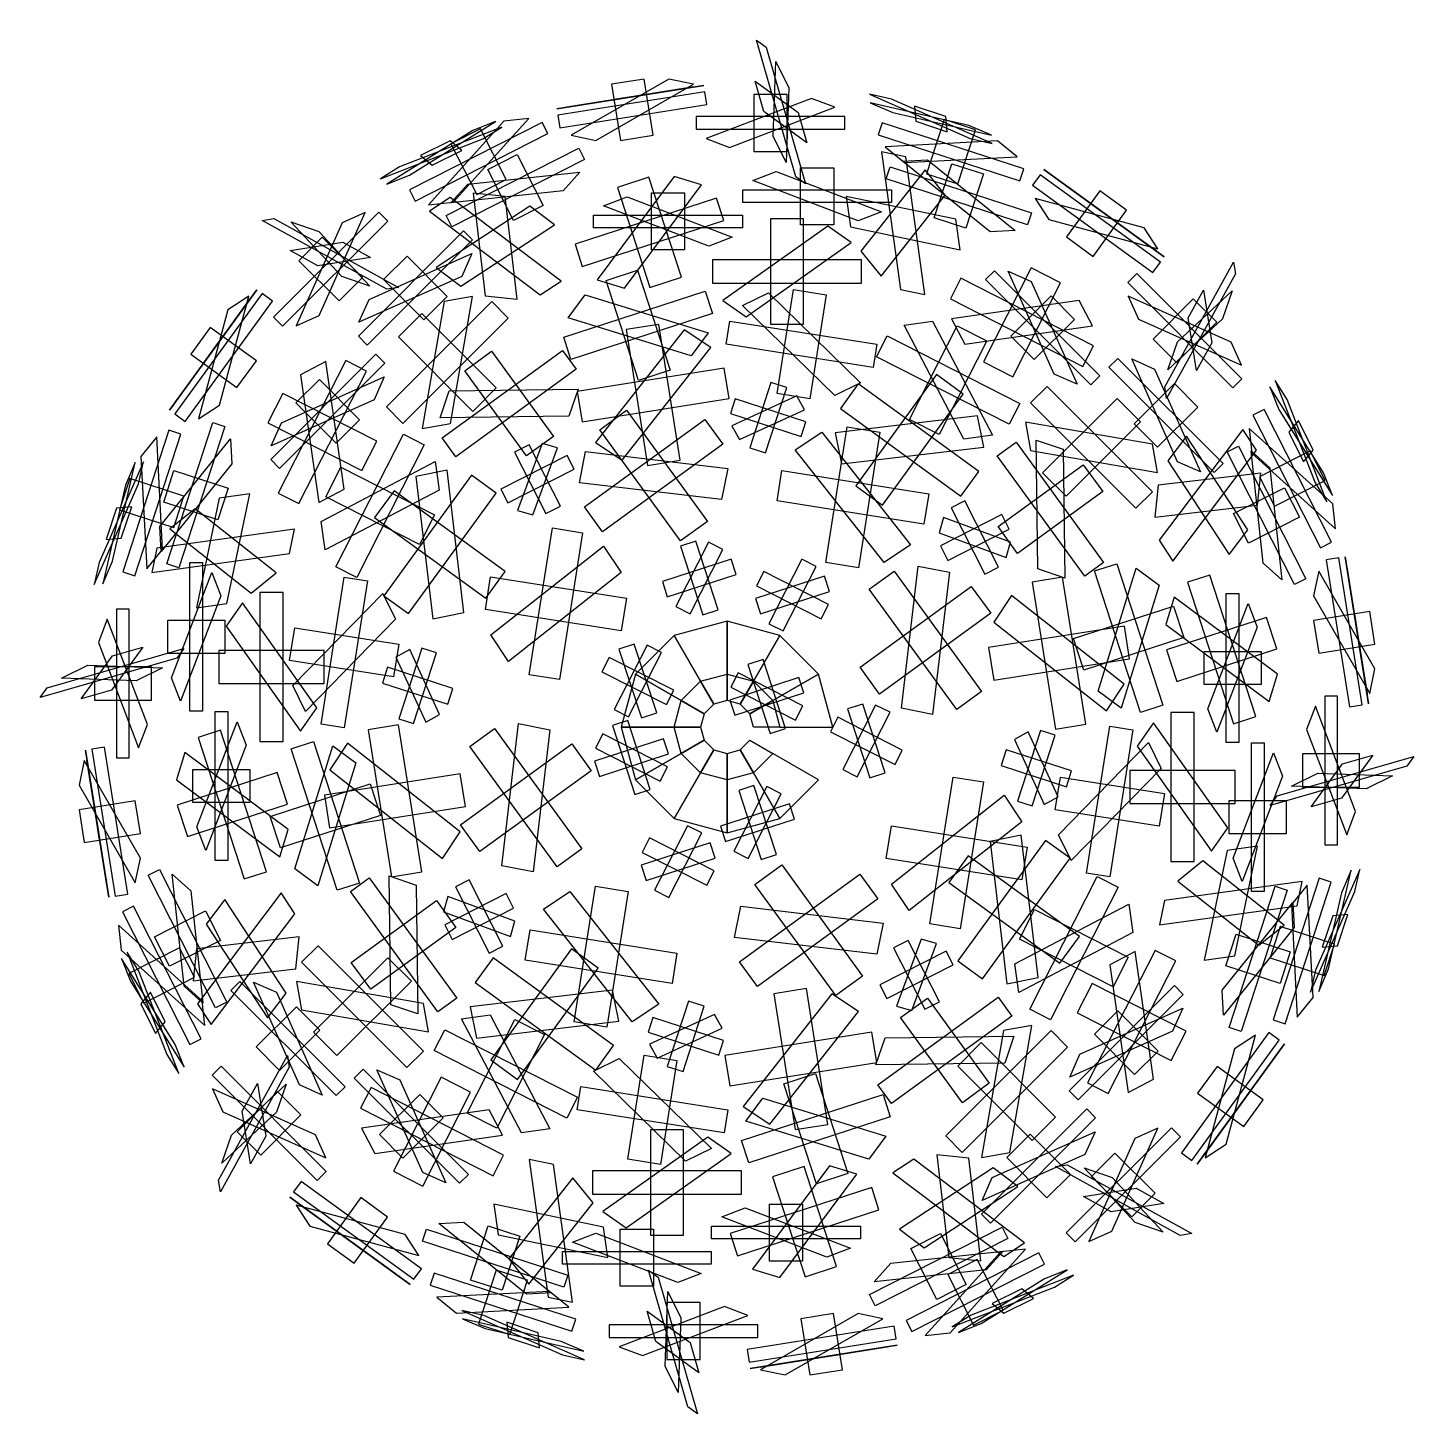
# Model space of a CAD drawing. Extents: x 24929.86 to 24932.09, y -4493.64 to -4491.4.
import ezdxf

# ---------------------------------------------------------------- set-up
doc = ezdxf.new("R2010")
doc.units = 0
doc.header["$LTSCALE"] = 500
doc.layers.get('0').update_dxf_attribs({"linetype": 'CONTINUOUS'})

# ---------------------------------------------------------------- blocks, each defined once
blk = doc.blocks.new('T2LEAF')
at = {"color": 0}
for points in [[(-0.15625, -0.703125), (0.15625, -0.703125), (0.15625, 0.703125), (-0.15625, 0.703125)], [(0.3866990209613919, -0.6076698900821893), (0.6076698900821897, -0.3866990209613932), (-0.3866990209613919, 0.6076698900821893), (-0.6076698900821897, 0.3866990209613932)], [(0.703125, -0.15625), (0.703125, 0.15625), (-0.703125, 0.15625), (-0.703125, -0.15625)]]:
    blk.add_3dface(points, dxfattribs=at)

msp = doc.modelspace()

# ---------------------------------------------------------------- block references
at = {"color": 0, "extrusion": (0.9195733580316183, 0.3318908477693293, -0.2103171518574017), "xscale": 0.1693333164005131, "yscale": 0.1693333164001685, "zscale": 0.1693333163995207, "rotation": 287.2234811635568}
msp.add_blockref('T2LEAF', (-12688.48632605586, 4613.251722633609, 21434.83050458183), dxfattribs=at)
at = {"color": 0, "extrusion": (-0.1445266004300214, 0.9125050423758845, 0.3826834323650898), "xscale": 0.1693333163999451, "yscale": 0.1693333163999451, "zscale": 0.169333316399836, "rotation": 89.9999999995658}
msp.add_blockref('T2LEAF', (-23921.25444960536, 3192.355472632767, -7700.798400036738), dxfattribs=at)
at = {"color": 0, "extrusion": (-0.1564344650402305, 0.9876883405951378, 6.1257422745431e-17), "xscale": 0.1693333164000001, "yscale": 0.1693333164000001, "zscale": 0.1693333163996902, "rotation": 90}
msp.add_blockref('T2LEAF', (-23921.25444960537, 1.983833144950512, -8336.25093792185), dxfattribs=at)
at = {"color": 0, "extrusion": (0.3208638872924279, 0.9424492447658788, 0.09399886633261618), "xscale": 0.1693333163994483, "yscale": 0.1693333164000426, "zscale": 0.1693333163992256, "rotation": 137.4128219998951}
msp.add_blockref('T2LEAF', (-25048.56844841603, -353.6591748929043, 3766.687235754736), dxfattribs=at)
at = {"color": 0, "extrusion": (-0.4395272213557413, 0.893297282440445, 0.09399886633261618), "xscale": 0.1693333163989642, "yscale": 0.1693333163999658, "zscale": 0.1693333164002147, "rotation": 137.412821999768}
msp.add_blockref('T2LEAF', (-20386.44948690122, 1415.381126184078, -14969.78903987763), dxfattribs=at)
at = {"color": 0, "extrusion": (-0.4194325306639376, 0.823182691031656, 0.3826834323650898), "xscale": 0.1693333164000247, "yscale": 0.1693333164000247, "zscale": 0.1693333163993194, "rotation": 90.00000000030096}
msp.add_blockref('T2LEAF', (-20174.15841632881, 5864.911020961893, -14153.24974848051), dxfattribs=at)
at = {"color": 0, "extrusion": (3.805820675967242e-16, 0.9238795325112867, 0.3826834323650898), "xscale": 0.1693333164000455, "yscale": 0.1693333164000455, "zscale": 0.1693333163999935, "rotation": 90}
msp.add_blockref('T2LEAF', (-24931.04533341925, 1720.98309326421, -4148.764887997017), dxfattribs=at)
at = {"color": 0, "extrusion": (0.2854944763011697, 0.8786616496665793, 0.3826834323650898), "xscale": 0.1693333164001142, "yscale": 0.1693333164001142, "zscale": 0.1693333163993013, "rotation": 89.99999999972522}
msp.add_blockref('T2LEAF', (-25099.08760708054, -1311.454082055389, 3172.028211764809), dxfattribs=at)
at = {"color": 0, "extrusion": (-0.4194325306639377, 0.8231826910316561, -0.3826834323650898), "xscale": 0.1693333164000247, "yscale": 0.1693333164000247, "zscale": 0.1693333163993194, "rotation": 89.99999999969904}
msp.add_blockref('T2LEAF', (-20174.19215880362, -5861.294444588251, -14154.81637627592), dxfattribs=at)
at = {"color": 0, "extrusion": (0.6633608666517826, 0.3492939945178936, 0.6617749360535874), "xscale": 0.1693333163998291, "yscale": 0.1693333163997969, "zscale": 0.1693333163986857, "rotation": 151.3489023451358}
msp.add_blockref('T2LEAF', (-15590.13454274835, -13211.78444764593, 14971.29033785822), dxfattribs=at)
at = {"color": 0, "extrusion": (0.2854944763011697, 0.8786616496665794, -0.3826834323650898), "xscale": 0.1693333164001142, "yscale": 0.1693333164001142, "zscale": 0.1693333163993013, "rotation": 90.00000000027478}
msp.add_blockref('T2LEAF', (-25099.12134955536, 1315.070658429031, 3170.461583969397), dxfattribs=at)
at = {"color": 0, "extrusion": (-0.2185080122244103, 0.6724985119639574, 0.7071067811865477), "xscale": 0.1693333164000694, "yscale": 0.1693333164000694, "zscale": 0.1693333164000694, "rotation": 90.00000000017292}
msp.add_blockref('T2LEAF', (-22322.6293651222, 8470.251319413637, -8466.287927359306), dxfattribs=at)
at = {"color": 0, "extrusion": (0.5430427641049991, 0.7474342425568126, 0.3826834323650897), "xscale": 0.1693333164001184, "yscale": 0.1693333164001184, "zscale": 0.1693333164002842, "rotation": 89.99999999986427}
msp.add_blockref('T2LEAF', (-22810.22332636097, -4215.174192336618, 10182.56018081338), dxfattribs=at)
at = {"color": 0, "extrusion": (0.2220788150319213, 0.7160551193345999, 0.6617749360535874), "xscale": 0.1693333163989864, "yscale": 0.1693333164000214, "zscale": 0.1693333163998222, "rotation": 151.3489023447954}
msp.add_blockref('T2LEAF', (-25142.25008634716, -2046.060725586463, 2322.01753544537), dxfattribs=at)
at = {"color": 0, "extrusion": (3.805820675967242e-16, 0.923879532511287, -0.3826834323650898), "xscale": 0.1693333164000455, "yscale": 0.1693333164000455, "zscale": 0.1693333163999935, "rotation": 90}
msp.add_blockref('T2LEAF', (-24931.12006727682, -1717.413871807204, -4150.370207794572), dxfattribs=at)
at = {"color": 0, "extrusion": (0.5877852522924735, 0.8090169943749472, 6.1257422745431e-17), "xscale": 0.1693333164, "yscale": 0.1693333164, "zscale": 0.1693333164006582, "rotation": 90}
msp.add_blockref('T2LEAF', (-22810.22332636098, 1.983833144949325, 11020.55690502238), dxfattribs=at)
at = {"color": 0, "extrusion": (-0.653281482438188, 0.6532814824381885, 0.3826834323650898), "xscale": 0.169333316399966, "yscale": 0.169333316399966, "zscale": 0.169333316400073, "rotation": 90}
msp.add_blockref('T2LEAF', (-14452.24221186155, 7963.71101737028, -19220.04330857912), dxfattribs=at)
at = {"color": 0, "extrusion": (3.395668745333704e-16, 0.9238795325112868, -0.3826834323650898), "xscale": 0.1693333164000455, "yscale": 0.1693333164000455, "zscale": 0.1693333163999935, "rotation": 90}
msp.add_blockref('T2LEAF', (-24930.88129681346, -1717.467849000646, -4150.391558818193), dxfattribs=at)
at = {"color": 0, "extrusion": (0.4155542881911974, 0.884918826334087, -0.2103171518574017), "xscale": 0.1693333163997732, "yscale": 0.169333316399858, "zscale": 0.1693333163992577, "rotation": 287.2234811630245}
msp.add_blockref('T2LEAF', (-24475.33303439484, 1375.524229660775, 6384.655576002058), dxfattribs=at)
at = {"color": 0, "extrusion": (-0.6532814824381881, 0.6532814824381886, -0.3826834323650898), "xscale": 0.169333316399966, "yscale": 0.169333316399966, "zscale": 0.169333316400073, "rotation": 90}
for p in [(-14452.31694571911, -7960.141795913274, -19221.64862837668), (-14452.07817525576, -7960.195773106713, -19221.6699794003)]:
    msp.add_blockref('T2LEAF', p, dxfattribs=at)
at = {"color": 0, "extrusion": (3.07262895682392e-16, 0.7071067811865476, 0.7071067811865476), "xscale": 0.1693333164001498, "yscale": 0.1693333164001498, "zscale": 0.1693333164001498, "rotation": 90.00000000000003}
msp.add_blockref('T2LEAF', (-24931.07179883232, 3178.177821886642, -3174.170179153225), dxfattribs=at)
at = {"color": 0, "extrusion": (0.3210197609601033, 0.6300367553350503, 0.7071067811865476), "xscale": 0.1693333163998364, "yscale": 0.1693333163998364, "zscale": 0.1693333163998365, "rotation": 90.00000000013337}
msp.add_blockref('T2LEAF', (-24253.34875845292, -5171.462697704994, 5175.426089759318), dxfattribs=at)
at = {"color": 0, "extrusion": (0.8849188263340871, -0.4155542881911973, -0.2103171518574017), "xscale": 0.1693333164000437, "yscale": 0.1693333164001125, "zscale": 0.1693333164004405, "rotation": 287.2234811634248}
msp.add_blockref('T2LEAF', (6531.62858504596, 5149.770027989115, 23928.7693445586), dxfattribs=at)
at = {"color": 0, "extrusion": (-0.2185080122244104, 0.6724985119639575, -0.7071067811865476), "xscale": 0.1693333164000694, "yscale": 0.1693333164000694, "zscale": 0.1693333164000694, "rotation": 89.99999999982708}
msp.add_blockref('T2LEAF', (-22322.56615738137, -8467.41569976631, -8469.315870523837), dxfattribs=at)
at = {"color": 0, "extrusion": (0.6532814824381885, 0.6532814824381881, -0.3826834323650897), "xscale": 0.169333316399966, "yscale": 0.169333316399966, "zscale": 0.1693333164000729, "rotation": 90}
msp.add_blockref('T2LEAF', (-20805.45693054913, 5532.351091030784, 13352.21965095502), dxfattribs=at)
at = {"color": 0, "extrusion": (0.6532814824381885, 0.653281482438188, 0.3826834323650898), "xscale": 0.169333316399966, "yscale": 0.169333316399966, "zscale": 0.169333316400073, "rotation": 90}
msp.add_blockref('T2LEAF', (-20805.62096715491, -5528.835846767221, 13353.8463217762), dxfattribs=at)
at = {"color": 0, "extrusion": (-0.4999999999999997, 0.5000000000000002, 0.7071067811865476), "xscale": 0.169333316400149, "yscale": 0.169333316400149, "zscale": 0.169333316400149, "rotation": 90.00000000000003}
msp.add_blockref('T2LEAF', (-14452.26867727461, 14713.23493412318, -14709.22729138976), dxfattribs=at)
at = {"color": 0, "extrusion": (-0.7474342425568126, 0.5430427641049992, 0.3826834323650898), "xscale": 0.1693333163996323, "yscale": 0.1693333163996323, "zscale": 0.1693333164004701, "rotation": 89.99999999993234}
msp.add_blockref('T2LEAF', (-11019.54200308997, 8730.912786093591, -21072.05858217456), dxfattribs=at)
at = {"color": 0, "extrusion": (0.1106158710412374, 0.6984011233337104, -0.7071067811865475), "xscale": 0.1693333163999958, "yscale": 0.1693333163999958, "zscale": 0.1693333163999957, "rotation": 90.00000000060828}
msp.add_blockref('T2LEAF', (-25326.84078119821, -378.4510070784951, -380.3019435558563), dxfattribs=at)
at = {"color": 0, "extrusion": (-0.8090169943749471, 0.5877852522924735, 6.1257422745431e-17), "xscale": 0.1693333164000001, "yscale": 0.1693333164000001, "zscale": 0.1693333164010606, "rotation": 90}
msp.add_blockref('T2LEAF', (-11019.54200308997, 1.983833144951397, -22809.19866714808), dxfattribs=at)
at = {"color": 0, "extrusion": (0.3210197609601033, 0.6300367553350504, -0.7071067811865475), "xscale": 0.1693333163998365, "yscale": 0.1693333163998365, "zscale": 0.1693333163998364, "rotation": 89.99999999986662}
msp.add_blockref('T2LEAF', (-24253.28555071208, 5174.298317352316, 5172.398146594792), dxfattribs=at)
at = {"color": 0, "extrusion": (-0.05986487802179205, 0.3779719642859272, 0.9238795325112867), "xscale": 0.169333316399836, "yscale": 0.169333316399836, "zscale": 0.1693333163999451, "rotation": 90.00000000033381}
msp.add_blockref('T2LEAF', (-23921.21594181977, 7703.285291690207, -3187.542955434473), dxfattribs=at)
at = {"color": 0, "extrusion": (-0.4156269377774532, 0.5720614028176846, -0.7071067811865475), "xscale": 0.1693333163998451, "yscale": 0.1693333163998451, "zscale": 0.1693333163998451, "rotation": 89.99999999993665}
msp.add_blockref('T2LEAF', (-17528.96989460466, -12930.61435969428, -12932.46529617164), dxfattribs=at)
at = {"color": 0, "extrusion": (-0.6300367553350503, 0.3210197609601033, 0.7071067811865477), "xscale": 0.1693333164007014, "yscale": 0.1693333164007014, "zscale": 0.1693333164007015, "rotation": 89.9999999999989}
msp.add_blockref('T2LEAF', (-7315.690572411046, 17151.04011126044, -17147.0767192061), dxfattribs=at)
at = {"color": 0, "extrusion": (0.224935677840864, 0.3095974002490934, 0.9238795325112867), "xscale": 0.1693333164002842, "yscale": 0.1693333164002842, "zscale": 0.1693333164001184, "rotation": 89.99999999968006}
msp.add_blockref('T2LEAF', (-22810.18481857538, -10180.07328915992, 4219.986709534915), dxfattribs=at)
at = {"color": 0, "extrusion": (0.6532814824381886, 0.6532814824381881, -0.3826834323650898), "xscale": 0.169333316399966, "yscale": 0.169333316399966, "zscale": 0.169333316400073, "rotation": 90}
msp.add_blockref('T2LEAF', (-20805.69570101248, 5532.405068224226, 13352.24100197865), dxfattribs=at)
at = {"color": 0, "extrusion": (0.5000000000000002, 0.4999999999999998, 0.7071067811865476), "xscale": 0.169333316400149, "yscale": 0.169333316400149, "zscale": 0.169333316400149, "rotation": 90.00000000000003}
msp.add_blockref('T2LEAF', (-20805.64743256798, -10217.74084432878, 10221.7484870622), dxfattribs=at)
at = {"color": 0, "extrusion": (0.8932972824404449, 0.4395272213557414, 0.09399886633261618), "xscale": 0.1693333164004607, "yscale": 0.1693333163999268, "zscale": 0.1693333164006273, "rotation": 137.4128220002339}
msp.add_blockref('T2LEAF', (-15037.57289687685, -1914.437728355007, 20297.3961860569), dxfattribs=at)
at = {"color": 0, "extrusion": (-0.2249356778408638, 0.3095974002490936, -0.9238795325112867), "xscale": 0.1693333164002842, "yscale": 0.1693333164002842, "zscale": 0.1693333164001184, "rotation": 89.99999999968003}
msp.add_blockref('T2LEAF', (-17529.08920315355, -16895.62997551781, -6999.679701867939), dxfattribs=at)
at = {"color": 0, "extrusion": (0.1182556840665487, 0.3639535720290143, 0.9238795325112867), "xscale": 0.0846666582000502, "yscale": 0.0846666582000502, "zscale": 0.0846666581996765, "rotation": 90.0000000004435}
msp.add_blockref('T2LEAF', (-25098.94089681495, -3169.553566584451, 1316.134361160088), dxfattribs=at)
at = {"color": 0, "extrusion": (0.7160551193345999, -0.2220788150319213, 0.6617749360535874), "xscale": 0.1693333163991511, "yscale": 0.1693333163996248, "zscale": 0.1693333164004734, "rotation": 151.3489023451163}
msp.add_blockref('T2LEAF', (3094.811350618294, -16637.27349534597, 18851.9116504231), dxfattribs=at)
at = {"color": 0, "extrusion": (0.8231826910316559, 0.4194325306639377, 0.3826834323650898), "xscale": 0.1693333163995566, "yscale": 0.1693333163995566, "zscale": 0.1693333163989522, "rotation": 90.00000000016647}
msp.add_blockref('T2LEAF', (-15321.34476171283, -7718.586746434911, 18640.21478603351), dxfattribs=at)
at = {"color": 0, "extrusion": (-0.9424492447658787, 0.3208638872924279, 0.09399886633261618), "xscale": 0.1693333163997929, "yscale": 0.1693333163999341, "zscale": 0.1693333163995174, "rotation": 137.4128220000522}
msp.add_blockref('T2LEAF', (-3782.222070591016, 2356.403358889626, -24936.45894965648), dxfattribs=at)
at = {"color": 0, "extrusion": (-0.8786616496665793, 0.2854944763011697, 0.3826834323650898), "xscale": 0.1693333163996757, "yscale": 0.1693333163996757, "zscale": 0.1693333163987618, "rotation": 89.99999999992279}
msp.add_blockref('T2LEAF', (-3431.513915672834, 9606.691213810409, -23186.70623747441), dxfattribs=at)
at = {"color": 0, "extrusion": (-0.8786616496665794, 0.2854944763011698, -0.3826834323650898), "xscale": 0.1693333163996757, "yscale": 0.1693333163996757, "zscale": 0.1693333163987618, "rotation": 90.00000000007722}
msp.add_blockref('T2LEAF', (-3431.547658147655, -9603.074637436766, -23188.27286526982), dxfattribs=at)
at = {"color": 0, "extrusion": (-0.6300367553350503, 0.3210197609601034, -0.7071067811865475), "xscale": 0.1693333164007015, "yscale": 0.1693333164007015, "zscale": 0.1693333164007014, "rotation": 90.0000000000011}
msp.add_blockref('T2LEAF', (-7315.627364670214, -17148.2044916131, -17150.10466237064), dxfattribs=at)
at = {"color": 0, "extrusion": (0.05986487802179235, 0.3779719642859273, -0.9238795325112867), "xscale": 0.169333316399836, "yscale": 0.169333316399836, "zscale": 0.1693333163999451, "rotation": 90.00000000033377}
msp.add_blockref('T2LEAF', (-25326.9600897471, -495.4382099115255, -206.4978470342588), dxfattribs=at)
at = {"color": 0, "extrusion": (0.5720614028176845, 0.4156269377774533, -0.7071067811865475), "xscale": 0.1693333163998451, "yscale": 0.1693333163998451, "zscale": 0.1693333163998451, "rotation": 89.99999999993666}
msp.add_blockref('T2LEAF', (-18288.60481130988, 12396.20426141417, 12394.35332493681), dxfattribs=at)
at = {"color": 0, "extrusion": (-0.173734642701472, 0.3409734349360931, 0.9238795325112867), "xscale": 0.0846666582000341, "yscale": 0.0846666582000341, "zscale": 0.0846666581998514, "rotation": 89.99999999963815}
msp.add_blockref('T2LEAF', (-20174.01170606321, 14155.72439366086, -5860.230741857194), dxfattribs=at)
at = {"color": 0, "extrusion": (0.823182691031656, 0.4194325306639377, -0.3826834323650898), "xscale": 0.1693333163995566, "yscale": 0.1693333163995566, "zscale": 0.1693333163989522, "rotation": 89.99999999983355}
msp.add_blockref('T2LEAF', (-15321.37850418765, 7722.203322808552, 18638.64815823809), dxfattribs=at)
at = {"color": 0, "extrusion": (-0.3095974002490933, 0.224935677840864, 0.9238795325112867), "xscale": 0.1693333164004701, "yscale": 0.1693333164004701, "zscale": 0.1693333163996323, "rotation": 90.0000000001099}
msp.add_blockref('T2LEAF', (-11019.50349530437, 21074.54547382802, -8726.1002688953), dxfattribs=at)
at = {"color": 0, "extrusion": (-0.3492939945178935, 0.6633608666517826, 0.6617749360535874), "xscale": 0.1693333163988719, "yscale": 0.1693333163997969, "zscale": 0.1693333163995747, "rotation": 151.3489023448616}
msp.add_blockref('T2LEAF', (-19966.03554409278, 10319.16814816099, -11686.13430331914), dxfattribs=at)
at = {"color": 0, "extrusion": (0.3409734349360931, 0.173734642701472, 0.9238795325112867), "xscale": 0.0846666582011642, "yscale": 0.0846666582011642, "zscale": 0.0846666581998573, "rotation": 89.99999999990712}
msp.add_blockref('T2LEAF', (-15321.19805144724, -18637.74014085315, 7723.267025539607), dxfattribs=at)
at = {"color": 0, "extrusion": (-0.3779719642859272, 0.05986487802179237, -0.9238795325112867), "xscale": 0.1693333163988747, "yscale": 0.1693333163988747, "zscale": 0.1693333163996557, "rotation": 90.00000000007797}
msp.add_blockref('T2LEAF', (536.9910891597751, -23398.19830868766, -9693.1316957247), dxfattribs=at)
at = {"color": 0, "yscale": 0.082407168069949, "zscale": 0.0824071680699127}
for p, xscale, rotation in [((24930.93142186902, -4492.27871491016, 3.1479996952), 0.0824071680698566, 288.0000000005236), ((24931.08065834907, -4492.306097764787, 3.1479996952), 0.0824071680701095, 242.999999999415), ((24930.83310836555, -4492.44357510835, 3.1479996952), 0.0824071680696966, 332.9999999999785), ((24931.03942676726, -4492.468379918563, 3.1479996952), 0.0824071680687106, 198.0000000001176), ((24931.19881517228, -4492.53950242317, 3.1479996952), 0.0824071680696966, 152.9999999999785), ((24930.82283387674, -4492.566022710432, 3.1479996952), 0.0824071680687106, 18.00000000011762), ((24931.02459984789, -4492.670145889711, 3.1479996952), 0.0824071680698566, 108.0000000005236), ((24930.89768743281, -4492.732581955664, 3.1479996952), 0.0824071680701095, 62.99999999941506)]:
    msp.add_blockref('T2LEAF', p, dxfattribs=dict(at, xscale=xscale, rotation=rotation))
at = {"color": 0, "extrusion": (0.3095974002490935, 0.2249356778408639, -0.9238795325112867), "xscale": 0.1693333164004701, "yscale": 0.1693333164004701, "zscale": 0.1693333163996323, "rotation": 90.00000000010986}
msp.add_blockref('T2LEAF', (-18288.65695598696, 16195.40146025344, 6707.074311742948), dxfattribs=at)
at = {"color": 0, "extrusion": (0.6724985119639575, 0.2185080122244104, -0.7071067811865476), "xscale": 0.1693333164004823, "yscale": 0.1693333164004823, "zscale": 0.1693333164004823, "rotation": 90.00000000021485}
msp.add_blockref('T2LEAF', (-11976.796309186, 15785.80650252984, 15783.90633177231), dxfattribs=at)
at = {"color": 0, "extrusion": (-0.9238795325112868, 4.530880878816923e-16, -0.3826834323650898), "xscale": 0.1693333164000455, "yscale": 0.1693333164000455, "zscale": 0.1693333163999935, "rotation": 89.99999999999999}
msp.add_blockref('T2LEAF', (4492.372912489634, -9538.87335235788, -23033.04376329164), dxfattribs=at)
at = {"color": 0, "extrusion": (0.6724985119639574, 0.2185080122244104, 0.7071067811865477), "xscale": 0.1693333164004823, "yscale": 0.1693333164004823, "zscale": 0.1693333164004823, "rotation": 89.99999999978516}
msp.add_blockref('T2LEAF', (-11976.85951692683, -15782.97088288251, 15786.93427493684), dxfattribs=at)
at = {"color": 0, "extrusion": (0.9125050423758845, 0.1445266004300214, 0.3826834323650898), "xscale": 0.1693333163996558, "yscale": 0.1693333163996558, "zscale": 0.1693333163988747, "rotation": 89.99999999991789}
msp.add_blockref('T2LEAF', (-8337.275597134749, -9152.445794756535, 22102.18824449508), dxfattribs=at)
at = {"color": 0, "extrusion": (0.9876883405951378, 0.1564344650402306, 6.1257422745431e-17), "xscale": 0.1693333164000001, "yscale": 0.1693333164000001, "zscale": 0.1693333163996902, "rotation": 90}
msp.add_blockref('T2LEAF', (-8337.27559713475, 1.983833144948536, 23922.26935153779), dxfattribs=at)
at = {"color": 0, "extrusion": (-0.6984011233337103, 0.1106158710412375, -0.7071067811865475), "xscale": 0.1693333163997945, "yscale": 0.1693333163997945, "zscale": 0.1693333163997945, "rotation": 90.00000000000038}
msp.add_blockref('T2LEAF', (537.120840738576, -17907.3987415934, -17909.24967807077), dxfattribs=at)
at = {"color": 0, "extrusion": (0.3779719642859272, 0.05986487802179207, 0.9238795325112867), "xscale": 0.1693333163988747, "yscale": 0.1693333163988747, "zscale": 0.1693333163996558, "rotation": 90.00000000007802}
msp.add_blockref('T2LEAF', (-8337.237089349153, -22099.70135284161, 9157.258311954827), dxfattribs=at)
at = {"color": 0, "extrusion": (-0.7071067811865475, 3.627740469136498e-16, 0.7071067811865476), "xscale": 0.1693333163988636, "yscale": 0.1693333163988636, "zscale": 0.1693333163988636, "rotation": 90.00000000000003}
msp.add_blockref('T2LEAF', (4492.421180934133, 17630.3504787809, -17626.34283604749), dxfattribs=at)
at = {"color": 0, "extrusion": (0.9238795325112868, -2.829723954444753e-16, -0.3826834323650898), "xscale": 0.1693333164000455, "yscale": 0.1693333164000455, "zscale": 0.1693333163999935, "rotation": 90}
msp.add_blockref('T2LEAF', (-4492.422719675987, 9542.415436666499, 23033.37138017756), dxfattribs=at)
at = {"color": 0, "extrusion": (-0.9238795325112867, 4.531151929360044e-16, 0.3826834323650898), "xscale": 0.1693333164000455, "yscale": 0.1693333164000455, "zscale": 0.1693333163999935, "rotation": 90.00000000000003}
msp.add_blockref('T2LEAF', (4492.447646347206, 9542.442573814884, -23031.43844349408), dxfattribs=at)
at = {"color": 0, "extrusion": (-0.3318908477693292, 0.9195733580316183, -0.2103171518574017), "xscale": 0.1693333163999865, "yscale": 0.1693333163999237, "zscale": 0.1693333163998226, "rotation": 287.2234811633932}
msp.add_blockref('T2LEAF', (-21924.33659583868, -2666.795596814139, -12405.56708410622), dxfattribs=at)
at = {"color": 0, "extrusion": (-0.3639535720290143, 0.1182556840665487, 0.9238795325112867), "xscale": 0.084666658201109, "yscale": 0.084666658201109, "zscale": 0.0846666581998916, "rotation": 90.00000000004835}
msp.add_blockref('T2LEAF', (-3431.36720540725, 23189.18088265477, -9602.010934705713), dxfattribs=at)
at = {"color": 0, "extrusion": (-0.3095974002490935, -0.2249356778408639, -0.9238795325112867), "xscale": 0.1693333164004701, "yscale": 0.1693333164004701, "zscale": 0.1693333163996323, "rotation": 90.00000000010986}
msp.add_blockref('T2LEAF', (18288.484960664, -16193.88121521066, -6709.00584797021), dxfattribs=at)
at = {"color": 0, "extrusion": (0.9238795325112867, -3.080489422574439e-16, 0.3826834323650898), "xscale": 0.1693333164000455, "yscale": 0.1693333164000455, "zscale": 0.1693333163999935, "rotation": 90}
msp.add_blockref('T2LEAF', (-4492.586756281769, -9538.900192402938, 23034.99805099873), dxfattribs=at)
at = {"color": 0, "extrusion": (-0.6724985119639573, -0.2185080122244104, 0.7071067811865476), "xscale": 0.1693333164004823, "yscale": 0.1693333164004823, "zscale": 0.1693333164004823, "rotation": 89.99999999978515}
msp.add_blockref('T2LEAF', (11976.60640461328, 15785.8153356679, -15781.85194361357), dxfattribs=at)
at = {"color": 0, "extrusion": (-0.9238795325112868, 1.697834372666852e-16, -0.3826834323650898), "xscale": 0.1693333164000455, "yscale": 0.1693333164000455, "zscale": 0.1693333163999935, "rotation": 90}
msp.add_blockref('T2LEAF', (4492.611682952996, -9538.92732955132, -23033.06511431526), dxfattribs=at)
at = {"color": 0, "extrusion": (-0.3779719642859272, -0.05986487802179212, 0.9238795325112867), "xscale": 0.1693333163988747, "yscale": 0.1693333163988747, "zscale": 0.1693333163996558, "rotation": 90.000000000078}
msp.add_blockref('T2LEAF', (8337.304347639863, 22101.00438857654, -9151.2734726029), dxfattribs=at)
at = {"color": 0, "extrusion": (0.6984011233337103, -0.1106158710412374, -0.7071067811865475), "xscale": 0.1693333163997946, "yscale": 0.1693333163997946, "zscale": 0.1693333163997945, "rotation": 90.00000000000038}
msp.add_blockref('T2LEAF', (-537.1651609180904, 17910.13164414163, 17908.28070766427), dxfattribs=at)
at = {"color": 0, "extrusion": (0.7071067811865475, -2.517517444511341e-16, 0.7071067811865476), "xscale": 0.1693333163988636, "yscale": 0.1693333163988636, "zscale": 0.1693333163988636, "rotation": 90.00000000000003}
msp.add_blockref('T2LEAF', (-4492.61322169484, -17627.37359030099, 17631.3812330344), dxfattribs=at)
at = {"color": 0, "extrusion": (-0.6724985119639574, -0.2185080122244104, -0.7071067811865475), "xscale": 0.1693333164004823, "yscale": 0.1693333164004823, "zscale": 0.1693333164004823, "rotation": 90.00000000021485}
msp.add_blockref('T2LEAF', (11976.66961235411, -15782.97971602057, -15784.8798867781), dxfattribs=at)
at = {"color": 0, "extrusion": (0.3639535720290143, -0.1182556840665486, 0.9238795325112867), "xscale": 0.084666658201109, "yscale": 0.084666658201109, "zscale": 0.0846666581998916, "rotation": 90.00000000004835}
msp.add_blockref('T2LEAF', (3431.547680620008, -23187.78141925606, 9607.955832411504), dxfattribs=at)
at = {"color": 0, "extrusion": (-0.9125050423758845, -0.1445266004300216, 0.3826834323650898), "xscale": 0.1693333163996558, "yscale": 0.1693333163996558, "zscale": 0.1693333163988747, "rotation": 89.99999999991789}
msp.add_blockref('T2LEAF', (8337.265839854266, 9156.085989801199, -22098.51749692307), dxfattribs=at)
at = {"color": 0, "extrusion": (0.9238795325112868, -3.080489422574439e-16, -0.3826834323650898), "xscale": 0.1693333164000455, "yscale": 0.1693333164000455, "zscale": 0.1693333163999935, "rotation": 90}
msp.add_blockref('T2LEAF', (-4492.661490139341, 9542.46941385994, 23033.39273120118), dxfattribs=at)
at = {"color": 0, "extrusion": (0.3318908477693293, -0.9195733580316182, -0.2103171518574017), "xscale": 0.1693333163999865, "yscale": 0.1693333163999237, "zscale": 0.1693333163998226, "rotation": 287.2234811633932}
msp.add_blockref('T2LEAF', (21926.12905435654, 2670.793998911471, 12405.55654720301), dxfattribs=at)
at = {"color": 0, "extrusion": (-0.9876883405951378, -0.1564344650402307, 6.1257422745431e-17), "xscale": 0.1693333164, "yscale": 0.1693333164, "zscale": 0.1693333163996902, "rotation": 90}
msp.add_blockref('T2LEAF', (8337.265839854266, 1.983833144951465, -23920.22979039246), dxfattribs=at)
at = {"color": 0, "extrusion": (0.3779719642859272, -0.05986487802179231, -0.9238795325112867), "xscale": 0.1693333163988747, "yscale": 0.1693333163988747, "zscale": 0.1693333163996557, "rotation": 90.00000000007797}
msp.add_blockref('T2LEAF', (-537.2844694669734, 23399.7465622533, 9691.211761007467), dxfattribs=at)
at = {"color": 0, "extrusion": (0.3095974002490934, -0.224935677840864, 0.9238795325112867), "xscale": 0.1693333164004701, "yscale": 0.1693333164004701, "zscale": 0.1693333163996323, "rotation": 90.00000000010989}
msp.add_blockref('T2LEAF', (11019.57075359507, -21073.2424380931, 8732.085108247222), dxfattribs=at)
at = {"color": 0, "extrusion": (0.2249356778408639, -0.3095974002490935, -0.9238795325112867), "xscale": 0.1693333164002842, "yscale": 0.1693333164002842, "zscale": 0.1693333164001184, "rotation": 89.99999999968003}
msp.add_blockref('T2LEAF', (17528.86235440808, 16897.21413523888, 6997.774639967258), dxfattribs=at)
at = {"color": 0, "extrusion": (0.9424492447658788, -0.3208638872924278, 0.09399886633261618), "xscale": 0.1693333163997929, "yscale": 0.1693333163999341, "zscale": 0.1693333163995174, "rotation": 137.4128220000522}
msp.add_blockref('T2LEAF', (3782.23174648141, -2352.671625445195, 24938.87270358418), dxfattribs=at)
at = {"color": 0, "extrusion": (0.3492939945178936, -0.6633608666517825, 0.6617749360535874), "xscale": 0.1693333163988719, "yscale": 0.1693333163997969, "zscale": 0.1693333163995747, "rotation": 151.3489023448616}
msp.add_blockref('T2LEAF', (19967.19970162608, -10315.9228423044, 11690.66613867358), dxfattribs=at)
at = {"color": 0, "extrusion": (-0.823182691031656, -0.4194325306639378, -0.3826834323650898), "xscale": 0.1693333163995566, "yscale": 0.1693333163995566, "zscale": 0.1693333163989522, "rotation": 89.99999999983355}
msp.add_blockref('T2LEAF', (15321.1980739196, -7718.385830564866, -18638.23158686691), dxfattribs=at)
at = {"color": 0, "extrusion": (-0.7160551193345999, 0.2220788150319212, 0.6617749360535874), "xscale": 0.1693333163991511, "yscale": 0.1693333163996248, "zscale": 0.1693333164004734, "rotation": 151.3489023451163}
msp.add_blockref('T2LEAF', (-3093.647193084992, 16640.51880120257, -18847.37981506866), dxfattribs=at)
at = {"color": 0, "extrusion": (-0.5720614028176845, -0.4156269377774534, -0.7071067811865475), "xscale": 0.1693333163998451, "yscale": 0.1693333163998451, "zscale": 0.1693333163998451, "rotation": 89.99999999993666}
msp.add_blockref('T2LEAF', (18288.56049113037, -12393.47135886595, -12395.32229534331), dxfattribs=at)
at = {"color": 0, "extrusion": (0.6300367553350504, -0.3210197609601033, -0.7071067811865475), "xscale": 0.1693333164007015, "yscale": 0.1693333164007015, "zscale": 0.1693333164007014, "rotation": 90.0000000000011}
msp.add_blockref('T2LEAF', (7315.500667838322, 17151.03127812237, 17149.13110736484), dxfattribs=at)
at = {"color": 0, "extrusion": (-0.3409734349360931, -0.1737346427014721, 0.9238795325112867), "xscale": 0.0846666582011642, "yscale": 0.0846666582011642, "zscale": 0.0846666581998573, "rotation": 89.99999999990712}
msp.add_blockref('T2LEAF', (15321.37852666, 18639.13960425186, -7717.322127833811), dxfattribs=at)
at = {"color": 0, "extrusion": (0.8786616496665793, -0.2854944763011696, 0.3826834323650898), "xscale": 0.1693333163996757, "yscale": 0.1693333163996757, "zscale": 0.1693333163987618, "rotation": 89.99999999992279}
msp.add_blockref('T2LEAF', (3431.400970354421, -9603.275553306812, 23190.25606443641), dxfattribs=at)
at = {"color": 0, "extrusion": (-0.05986487802179231, -0.3779719642859272, -0.9238795325112867), "xscale": 0.169333316399836, "yscale": 0.169333316399836, "zscale": 0.1693333163999451, "rotation": 90.0000000003338}
msp.add_blockref('T2LEAF', (25326.67715246982, 497.0726390824596, 204.6136074214845), dxfattribs=at)
at = {"color": 0, "extrusion": (0.8786616496665794, -0.2854944763011696, -0.3826834323650898), "xscale": 0.1693333163996757, "yscale": 0.1693333163996757, "zscale": 0.1693333163987618, "rotation": 90.00000000007722}
msp.add_blockref('T2LEAF', (3431.367227879603, 9606.89212968045, 23188.689436641), dxfattribs=at)
at = {"color": 0, "extrusion": (-0.8231826910316559, -0.4194325306639378, 0.3826834323650898), "xscale": 0.1693333163995566, "yscale": 0.1693333163995566, "zscale": 0.1693333163989522, "rotation": 90.00000000016647}
msp.add_blockref('T2LEAF', (15321.23181639442, 7722.002406938514, -18636.6649590715), dxfattribs=at)
at = {"color": 0, "extrusion": (-0.5000000000000001, -0.4999999999999998, 0.7071067811865476), "xscale": 0.169333316400149, "yscale": 0.169333316400149, "zscale": 0.169333316400149, "rotation": 90}
msp.add_blockref('T2LEAF', (20805.45539180728, 10220.71773280869, -10216.71009007528), dxfattribs=at)
at = {"color": 0, "extrusion": (-0.224935677840864, -0.3095974002490934, 0.9238795325112867), "xscale": 0.1693333164002842, "yscale": 0.1693333164002842, "zscale": 0.1693333164001184, "rotation": 89.99999999968004}
msp.add_blockref('T2LEAF', (22810.25207686609, 10181.37632489484, -4214.001870182989), dxfattribs=at)
at = {"color": 0, "extrusion": (-0.8932972824404449, -0.4395272213557415, 0.09399886633261618), "xscale": 0.1693333164004607, "yscale": 0.1693333163999268, "zscale": 0.1693333164006273, "rotation": 137.4128220002339}
msp.add_blockref('T2LEAF', (15037.58257276724, 1918.169461799439, -20294.98243212921), dxfattribs=at)
at = {"color": 0, "extrusion": (0.1737346427014721, -0.3409734349360931, 0.9238795325112867), "xscale": 0.0846666582000341, "yscale": 0.0846666582000341, "zscale": 0.0846666581998514, "rotation": 89.99999999963815}
msp.add_blockref('T2LEAF', (20174.19218127596, -14154.32493026215, 5866.175639562989), dxfattribs=at)
at = {"color": 0, "extrusion": (0.6300367553350503, -0.3210197609601032, 0.7071067811865476), "xscale": 0.1693333164007014, "yscale": 0.1693333164007014, "zscale": 0.1693333164007014, "rotation": 89.99999999999889}
msp.add_blockref('T2LEAF', (7315.437460097484, -17148.19565847504, 17152.15905052937), dxfattribs=at)
at = {"color": 0, "extrusion": (-0.6532814824381885, -0.6532814824381882, -0.3826834323650898), "xscale": 0.169333316399966, "yscale": 0.169333316399966, "zscale": 0.169333316400073, "rotation": 90}
for p in [(20805.40712336278, -5528.809006722161, -13351.8920340691), (20805.64589382613, -5528.862983915604, -13351.91338509272)]:
    msp.add_blockref('T2LEAF', p, dxfattribs=at)
at = {"color": 0, "extrusion": (0.4156269377774533, -0.5720614028176845, -0.7071067811865475), "xscale": 0.1693333163998451, "yscale": 0.1693333163998451, "zscale": 0.1693333163998451, "rotation": 89.99999999993666}
msp.add_blockref('T2LEAF', (17528.92557442515, 12933.34726224251, 12931.49632576515), dxfattribs=at)
at = {"color": 0, "extrusion": (0.6532814824381882, -0.6532814824381885, -0.3826834323650898), "xscale": 0.169333316399966, "yscale": 0.169333316399966, "zscale": 0.169333316400073, "rotation": 90}
for p in [(14452.26713853276, 7963.683880221893, 19221.97624526261), (14452.02836806941, 7963.737857415334, 19221.99759628622)]:
    msp.add_blockref('T2LEAF', p, dxfattribs=at)
at = {"color": 0, "extrusion": (0.0598648780217921, -0.3779719642859272, 0.9238795325112867), "xscale": 0.169333316399836, "yscale": 0.169333316399836, "zscale": 0.1693333163999451, "rotation": 90.00000000033381}
msp.add_blockref('T2LEAF', (23921.28320011048, -7701.982255955284, 3193.527794786398), dxfattribs=at)
at = {"color": 0, "extrusion": (-0.3210197609601033, -0.6300367553350504, -0.7071067811865475), "xscale": 0.1693333163998365, "yscale": 0.1693333163998365, "zscale": 0.1693333163998364, "rotation": 89.99999999986663}
msp.add_blockref('T2LEAF', (24253.1588538802, -5171.471530843053, -5173.371701600578), dxfattribs=at)
at = {"color": 0, "extrusion": (-0.1182556840665486, -0.3639535720290143, 0.9238795325112867), "xscale": 0.0846666582000502, "yscale": 0.0846666582000502, "zscale": 0.0846666581996765, "rotation": 90.0000000004435}
msp.add_blockref('T2LEAF', (25099.12137202771, 3170.953029983162, -1310.189463454291), dxfattribs=at)
at = {"color": 0, "extrusion": (0.4999999999999998, -0.5000000000000001, 0.7071067811865476), "xscale": 0.169333316400149, "yscale": 0.169333316400149, "zscale": 0.169333316400149, "rotation": 90.00000000000003}
msp.add_blockref('T2LEAF', (14452.07663651391, -14710.25804564327, 14714.26568837668), dxfattribs=at)
at = {"color": 0, "extrusion": (0.7474342425568126, -0.5430427641049991, 0.3826834323650898), "xscale": 0.1693333163996323, "yscale": 0.1693333163996323, "zscale": 0.1693333164004701, "rotation": 89.99999999993234}
msp.add_blockref('T2LEAF', (11019.53224580948, -8727.272591048933, 21075.72932974656), dxfattribs=at)
at = {"color": 0, "extrusion": (-0.8849188263340871, 0.4155542881911972, -0.2103171518574017), "xscale": 0.1693333164000437, "yscale": 0.1693333164001125, "zscale": 0.1693333164004405, "rotation": 287.2234811634248}
msp.add_blockref('T2LEAF', (-6529.836126528103, -5145.771625891785, -23928.77988146183), dxfattribs=at)
at = {"color": 0, "extrusion": (-0.6532814824381884, -0.6532814824381881, 0.3826834323650898), "xscale": 0.169333316399966, "yscale": 0.169333316399966, "zscale": 0.169333316400073, "rotation": 90}
msp.add_blockref('T2LEAF', (20805.48185722035, 5532.378228179171, -13350.28671427154), dxfattribs=at)
at = {"color": 0, "extrusion": (-0.3210197609601032, -0.6300367553350503, 0.7071067811865476), "xscale": 0.1693333163998365, "yscale": 0.1693333163998365, "zscale": 0.1693333163998365, "rotation": 90.00000000013337}
msp.add_blockref('T2LEAF', (24253.09564613937, 5174.307150490377, -5170.343758436049), dxfattribs=at)
at = {"color": 0, "extrusion": (-0.1106158710412374, -0.6984011233337103, -0.7071067811865475), "xscale": 0.1693333163999958, "yscale": 0.1693333163999958, "zscale": 0.1693333163999957, "rotation": 90.00000000060828}
msp.add_blockref('T2LEAF', (25326.7964610187, 381.1839096267178, 379.3329731493566), dxfattribs=at)
at = {"color": 0, "extrusion": (0.2185080122244104, -0.6724985119639574, -0.7071067811865475), "xscale": 0.1693333164000694, "yscale": 0.1693333164000694, "zscale": 0.1693333164000694, "rotation": 89.99999999982708}
msp.add_blockref('T2LEAF', (22322.43946054947, 8470.242486275574, 8468.342315518046), dxfattribs=at)
at = {"color": 0, "extrusion": (0.8090169943749472, -0.5877852522924734, 6.1257422745431e-17), "xscale": 0.1693333164, "yscale": 0.1693333164, "zscale": 0.1693333164010606, "rotation": 90}
msp.add_blockref('T2LEAF', (11019.53224580948, 1.983833144948603, 22811.23822829339), dxfattribs=at)
at = {"color": 0, "extrusion": (0.6532814824381881, -0.6532814824381884, 0.3826834323650898), "xscale": 0.169333316399966, "yscale": 0.169333316399966, "zscale": 0.169333316400073, "rotation": 90}
msp.add_blockref('T2LEAF', (14452.10310192698, -7960.168635958329, 19223.60291608378), dxfattribs=at)
at = {"color": 0, "extrusion": (-2.517517444511341e-16, -0.7071067811865475, 0.7071067811865476), "xscale": 0.1693333164001498, "yscale": 0.1693333164001498, "zscale": 0.1693333164001498, "rotation": 90.00000000000003}
msp.add_blockref('T2LEAF', (24930.87975807161, -3175.200933406727, 3179.208576140143), dxfattribs=at)
at = {"color": 0, "extrusion": (-0.2220788150319212, -0.7160551193345999, 0.6617749360535874), "xscale": 0.1693333163989864, "yscale": 0.1693333164000214, "zscale": 0.1693333163998222, "rotation": 151.3489023447954}
msp.add_blockref('T2LEAF', (25143.41424388046, 2049.306031443055, -2317.485700090922), dxfattribs=at)
at = {"color": 0, "extrusion": (-0.6633608666517825, -0.3492939945178936, 0.6617749360535874), "xscale": 0.1693333163998291, "yscale": 0.1693333163997969, "zscale": 0.1693333163986857, "rotation": 151.3489023451358}
msp.add_blockref('T2LEAF', (15591.29870028165, 13215.02975350253, -14966.75850250378), dxfattribs=at)
at = {"color": 0, "extrusion": (0.2185080122244104, -0.6724985119639573, 0.7071067811865476), "xscale": 0.1693333164000694, "yscale": 0.1693333164000694, "zscale": 0.1693333164000694, "rotation": 90.00000000017292}
msp.add_blockref('T2LEAF', (22322.37625280864, -8467.40686662825, 8471.370258682577), dxfattribs=at)
at = {"color": 0, "extrusion": (-0.5430427641049991, -0.7474342425568126, 0.3826834323650898), "xscale": 0.1693333164001184, "yscale": 0.1693333164001184, "zscale": 0.1693333164002842, "rotation": 89.99999999986427}
msp.add_blockref('T2LEAF', (22810.21356908049, 4218.814387381284, -10178.88943324138), dxfattribs=at)
at = {"color": 0, "extrusion": (-0.4155542881911973, -0.8849188263340871, -0.2103171518574017), "xscale": 0.1693333163997732, "yscale": 0.169333316399858, "zscale": 0.1693333163992577, "rotation": 287.2234811630245}
msp.add_blockref('T2LEAF', (24477.12549291271, -1371.525827563443, -6384.666112905267), dxfattribs=at)
at = {"color": 0, "extrusion": (-0.5877852522924734, -0.8090169943749472, 6.1257422745431e-17), "xscale": 0.1693333164, "yscale": 0.1693333164, "zscale": 0.1693333164006582, "rotation": 90}
msp.add_blockref('T2LEAF', (22810.21356908049, 1.983833144950675, -11018.51734387707), dxfattribs=at)
at = {"color": 0, "extrusion": (-0.2854944763011696, -0.8786616496665794, -0.3826834323650898), "xscale": 0.1693333164001142, "yscale": 0.1693333164001142, "zscale": 0.1693333163993013, "rotation": 90.00000000027478}
msp.add_blockref('T2LEAF', (25098.94091928731, -1311.253166185348, -3170.045012598215), dxfattribs=at)
at = {"color": 0, "extrusion": (-2.263779163555803e-16, -0.9238795325112868, -0.3826834323650898), "xscale": 0.1693333164000455, "yscale": 0.1693333164000455, "zscale": 0.1693333163999935, "rotation": 90}
msp.add_blockref('T2LEAF', (24931.07026009046, 1720.955956115826, 4150.697824680499), dxfattribs=at)
at = {"color": 0, "extrusion": (0.4194325306639378, -0.823182691031656, -0.3826834323650898), "xscale": 0.1693333164000247, "yscale": 0.1693333164000247, "zscale": 0.1693333163993194, "rotation": 89.99999999969906}
msp.add_blockref('T2LEAF', (20174.01172853557, 5865.111936831936, 14155.2329476471), dxfattribs=at)
at = {"color": 0, "extrusion": (-3.080489422574439e-16, -0.9238795325112868, -0.3826834323650898), "xscale": 0.1693333164000455, "yscale": 0.1693333164000455, "zscale": 0.1693333163999935, "rotation": 90}
msp.add_blockref('T2LEAF', (24930.8314896271, 1721.009933309266, 4150.719175704116), dxfattribs=at)
at = {"color": 0, "extrusion": (0.4194325306639377, -0.8231826910316559, 0.3826834323650898), "xscale": 0.1693333164000247, "yscale": 0.1693333164000247, "zscale": 0.1693333163993194, "rotation": 90.00000000030094}
msp.add_blockref('T2LEAF', (20174.04547101039, -5861.495360458295, 14156.79957544252), dxfattribs=at)
at = {"color": 0, "extrusion": (-0.2854944763011696, -0.8786616496665793, 0.3826834323650898), "xscale": 0.1693333164001142, "yscale": 0.1693333164001142, "zscale": 0.1693333163993013, "rotation": 89.99999999972522}
msp.add_blockref('T2LEAF', (25098.97466176212, 1314.869742558991, -3168.478384802805), dxfattribs=at)
at = {"color": 0, "extrusion": (-0.9195733580316182, -0.3318908477693293, -0.2103171518574017), "xscale": 0.1693333164005131, "yscale": 0.1693333164001685, "zscale": 0.1693333163995207, "rotation": 287.2234811635568}
msp.add_blockref('T2LEAF', (12690.27878457372, -4609.253320536276, -21434.84104148505), dxfattribs=at)
at = {"color": 0, "extrusion": (0.4395272213557415, -0.8932972824404449, 0.09399886633261618), "xscale": 0.1693333163989642, "yscale": 0.1693333163999657, "zscale": 0.1693333164002147, "rotation": 137.412821999768}
msp.add_blockref('T2LEAF', (20386.45916279162, -1411.649392739647, 14972.20279380532), dxfattribs=at)
at = {"color": 0, "extrusion": (-0.3208638872924278, -0.9424492447658788, 0.09399886633261618), "xscale": 0.1693333163994483, "yscale": 0.1693333164000426, "zscale": 0.1693333163992256, "rotation": 137.4128219998951}
msp.add_blockref('T2LEAF', (25048.57812430644, 357.3909083373348, -3764.273481827043), dxfattribs=at)
at = {"color": 0, "extrusion": (-3.080489422574439e-16, -0.9238795325112867, 0.3826834323650898), "xscale": 0.1693333164000455, "yscale": 0.1693333164000455, "zscale": 0.1693333163999935, "rotation": 90}
msp.add_blockref('T2LEAF', (24930.90622348468, -1717.440711852262, 4152.324495501672), dxfattribs=at)
at = {"color": 0, "extrusion": (0.1445266004300215, -0.9125050423758845, 0.3826834323650898), "xscale": 0.1693333163999451, "yscale": 0.1693333163999451, "zscale": 0.169333316399836, "rotation": 89.9999999995658}
msp.add_blockref('T2LEAF', (23921.24469232488, -3188.715277588106, 7704.469147608751), dxfattribs=at)
at = {"color": 0, "extrusion": (0.1564344650402306, -0.9876883405951378, 6.1257422745431e-17), "xscale": 0.1693333164, "yscale": 0.1693333164, "zscale": 0.1693333163996902, "rotation": 90}
msp.add_blockref('T2LEAF', (23921.24469232487, 1.983833144949489, 8338.290499067163), dxfattribs=at)

# ---------------------------------------------------------------- meshes
at = {"color": 0}
mesh = msp.add_polymesh((2, 12), dxfattribs=dict(at, n_close=True))
for k, corner in enumerate([(24931.14511176836, -4492.517201314497, 0.1), (24931.12242540567, -4492.432534656297, 0.1), (24931.06044511016, -4492.370554360788, 0.1), (24930.97577845196, -4492.347867998097, 0.1), (24930.89111179376, -4492.370554360788, 0.1), (24930.82913149825, -4492.432534656297, 0.1), (24930.80644513556, -4492.517201314497, 0.1), (24930.82913149825, -4492.601867972698, 0.1), (24930.89111179376, -4492.663848268206, 0.1), (24930.97577845196, -4492.686534630898, 0.1), (24931.06044511016, -4492.663848268206, 0.1), (24931.12242540567, -4492.601867972698, 0.1), (24931.06044511016, -4492.517201314497, 0.2111249888875), (24931.04910192881, -4492.474867985397, 0.2111249888875), (24931.01811178106, -4492.443877837643, 0.2111249888875), (24930.97577845196, -4492.432534656297, 0.2111249888875), (24930.93344512286, -4492.443877837643, 0.2111249888875), (24930.9024549751, -4492.474867985397, 0.2111249888875), (24930.89111179376, -4492.517201314497, 0.2111249888875), (24930.9024549751, -4492.559534643598, 0.2111249888875), (24930.93344512286, -4492.590524791352, 0.2111249888875), (24930.97577845196, -4492.601867972698, 0.2111249888875), (24931.01811178106, -4492.590524791352, 0.2111249888875), (24931.04910192881, -4492.559534643598, 0.2111249888875)]):
    mesh.set_mesh_vertex(divmod(k, 12), corner)
mesh = msp.add_polymesh((2, 12), dxfattribs=dict(at, n_close=True))
for k, corner in enumerate([(24931.01811178106, -4492.517201314497, 2.1319997968), (24931.01244019038, -4492.496034649947, 2.1319997968), (24930.99694511651, -4492.48053957607, 2.1319997968), (24930.97577845196, -4492.474867985397, 2.1319997968), (24930.95461178741, -4492.48053957607, 2.1319997968), (24930.93911671353, -4492.496034649947, 2.1319997968), (24930.93344512286, -4492.517201314497, 2.1319997968), (24930.93911671353, -4492.538367979048, 2.1319997968), (24930.95461178741, -4492.553863052924, 2.1319997968), (24930.97577845196, -4492.559534643598, 2.1319997968), (24930.99694511651, -4492.553863052924, 2.1319997968), (24931.01244019038, -4492.538367979048, 2.1319997968), (24931.06044511016, -4492.517201314497, 0.2111249888875), (24931.04910192881, -4492.474867985397, 0.2111249888875), (24931.01811178106, -4492.443877837643, 0.2111249888875), (24930.97577845196, -4492.432534656297, 0.2111249888875), (24930.93344512286, -4492.443877837643, 0.2111249888875), (24930.9024549751, -4492.474867985397, 0.2111249888875), (24930.89111179376, -4492.517201314497, 0.2111249888875), (24930.9024549751, -4492.559534643598, 0.2111249888875), (24930.93344512286, -4492.590524791352, 0.2111249888875), (24930.97577845196, -4492.601867972698, 0.2111249888875), (24931.01811178106, -4492.590524791352, 0.2111249888875), (24931.04910192881, -4492.559534643598, 0.2111249888875)]):
    mesh.set_mesh_vertex(divmod(k, 12), corner)

doc.saveas('drawing.dxf')
